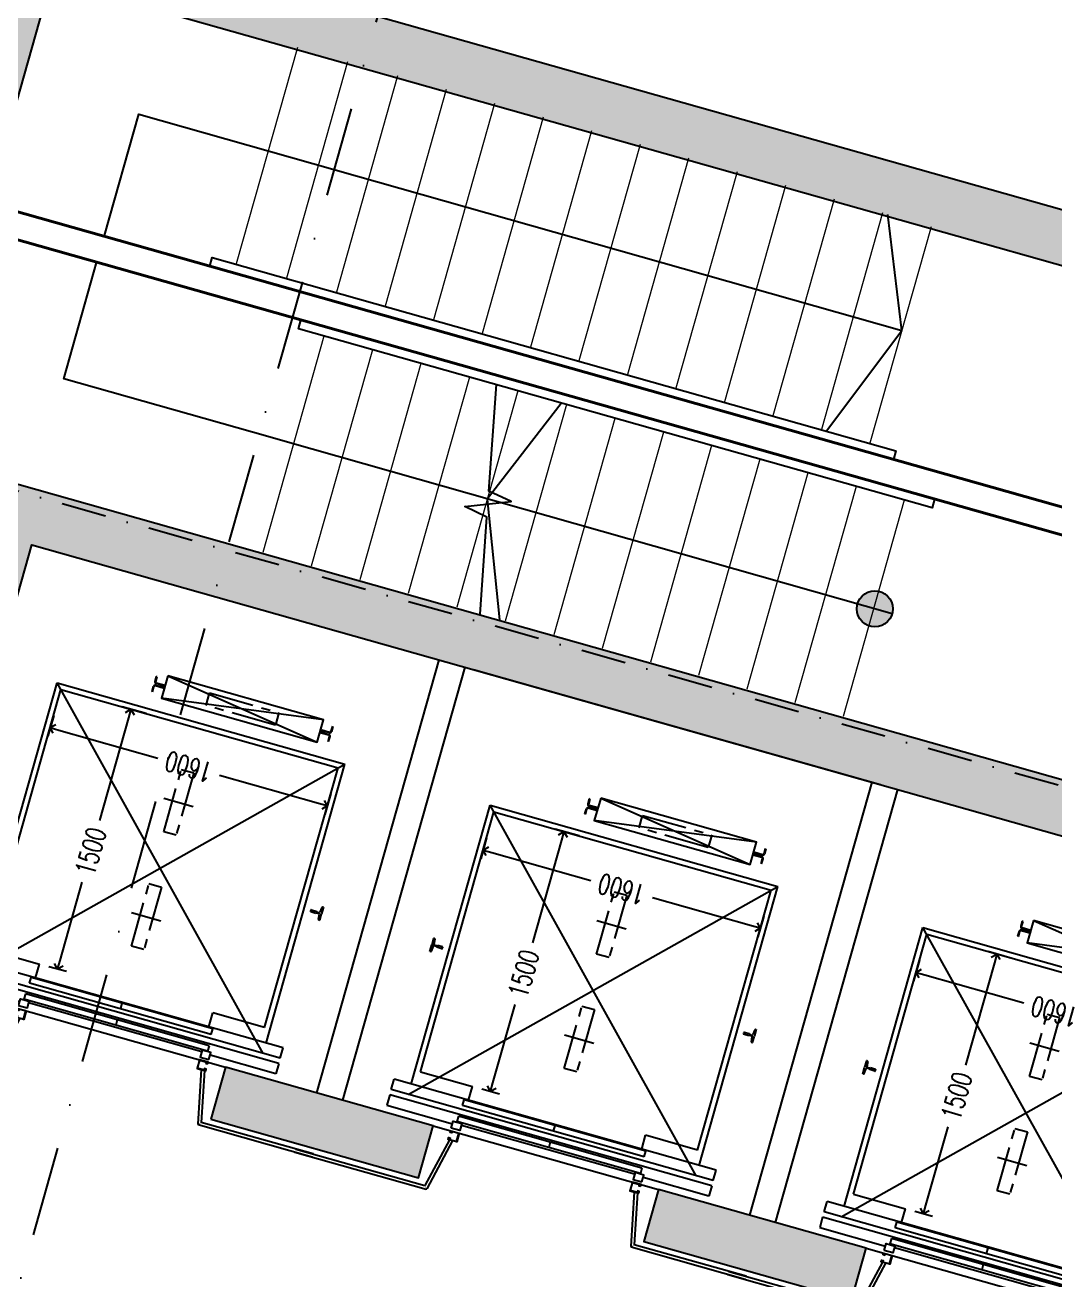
# Model space of a CAD drawing. Header units: millimetres. Extents: x -1534340 to 1713810, y -1348191 to 1114081.
# Drawn here: x 1281839 to 1287561, y -243116 to -236145 of the extents above; entities that cross this region are included whole.
import ezdxf

# ---------------------------------------------------------------- set-up
doc = ezdxf.new("R2010")
doc.units = ezdxf.units.MM
doc.header["$LTSCALE"] = 100
doc.header["$PDMODE"] = 32
doc.header["$PDSIZE"] = 2.5
for name, pattern in [('xref.asix of  podium$0$xref.asix of  podium$0$CENTERX2', [4, 2.5, -0.5, 0.5, -0.5]), ('xref.asix of  podium$0$xref.asix of  podium$0$DASHDOT', [1, 0.5, -0.25, 0, -0.25]), ('xref.asix of  podium$0$xref.asix of  podium$0$HIDDEN', [0.375, 0.25, -0.125]), ('xref.asix of  podium$0$xref.asix of  podium$0$PHANTOMX2', [5, 2.5, -0.5, 0.5, -0.5, 0.5, -0.5])]:
    doc.linetypes.add(name, pattern=pattern)
for name, color, linetype in [('A-FLOR-STRS-ARROW', 8, 'Continuous'), ('A-ROOF-PARAPET', 135, 'Continuous'), ('ccu12-Manh', 8, 'Continuous'), ('xref.asix of  podium$0$xref.asix of  podium$0$KC-Betong', 6, 'Continuous'), ('xref.asix of  podium$0$xref.asix of  podium$0$KT-Hatch', 251, 'Continuous'), ('xref.asix of  podium$0$xref.asix of  podium$0$KT-Kich thuoc', 9, 'Continuous'), ('xref.asix of  podium$0$xref.asix of  podium$0$KT-Luoi truc South Tower', 8, 'xref.asix of  podium$0$xref.asix of  podium$0$DASHDOT'), ('xref.asix of  podium$0$xref.asix of  podium$0$KT-Net cot vach', 6, 'Continuous'), ('xref.asix of  podium$0$xref.asix of  podium$0$KT-Net manh', 139, 'Continuous'), ('xref.asix of  podium$0$xref.asix of  podium$0$KT-Noi that', 36, 'Continuous'), ('xref.asix of  podium$0$xref.asix of  podium$0$KT-Thay', 7, 'Continuous')]:
    doc.layers.add(name, color=color, linetype=linetype)
doc.layers.add('KT-Net cat', color=1, linetype='Continuous', lineweight=40)
doc.layers.add('KT-Net thay', color=7, linetype='Continuous', lineweight=15)
doc.styles.add('xref.asix of  podium$0$xref.asix of  podium$0$DIM', font='vnsimli.shx', dxfattribs={"width": 0.7})
doc.dimstyles.new('xref.asix of  podium$0$xref.asix of  podium$0$CCU 1-100 A1', dxfattribs={"dimscale": 100, "dimtxt": 2.2, "dimasz": 1, "dimexe": 1, "dimexo": 0, "dimgap": 1, "dimtad": 1, "dimdec": 0, "dimdsep": 46, "dimtxsty": 'xref.asix of  podium$0$xref.asix of  podium$0$DIM', "dimblk1": 'xref.asix of  podium$0$xref.asix of  podium$0$_ARCHTICK', "dimblk2": 'xref.asix of  podium$0$xref.asix of  podium$0$_ARCHTICK', "dimsah": 1, "dimcen": 0, "dimdle": 1, "dimclrd": 256, "dimclre": 256, "dimclrt": 31, "dimadec": 0, "dimazin": 0, "dimtfac": 1, "dimtdec": 0, "dimtix": 1, "dimtmove": 2, "dimatfit": 3, "dimldrblk": 'xref.asix of  podium$0$xref.asix of  podium$0$_ARCHTICK', "dimfxl": 8, "dimtolj": 1, "dimarcsym": 0})

# ---------------------------------------------------------------- blocks, each defined once
blk = doc.blocks.new('xref.asix of  podium$0$xref.asix of  podium$0$_Open90')
at = {"color": 0, "linetype": 'ByBlock', "lineweight": -2}
for p, q in [((0, 0), (-1, 0)), ((-0.5, 0.5), (0, 0)), ((0, 0), (-0.5, -0.5))]:
    blk.add_line(p, q, dxfattribs=at)
blk = doc.blocks.new('*D2865')
at = {"layer": 'Defpoints', "color": 5, "transparency": 16777216}
for p, q in [((-2230, 1494.3), (-2230, 1595.8)), ((-2180, 1545.8), (-1728.4, 1545.8)), ((-780, 1545.8), (-1371.8, 1545.8)), ((-730, 1457.2), (-730, 1595.8))]:
    blk.add_line(p, q, dxfattribs=at)
at = {"layer": 'Defpoints', "color": 0, "transparency": 16777216}
for p in [(-2230, 1545.8), (-2230, 1494.3, 0), (-730, 1457.2, 0)]:
    blk.add_point(p, dxfattribs=at)
at = {"layer": 'Defpoints', "color": 5, "transparency": 16777216, "xscale": 50, "yscale": 50, "zscale": 50, "rotation": 180}
blk.add_blockref('xref.asix of  podium$0$xref.asix of  podium$0$_Open90', (-2230, 1545.8), dxfattribs=at)
at = {"layer": 'Defpoints', "color": 5, "transparency": 16777216, "xscale": 50, "yscale": 50, "zscale": 50}
blk.add_blockref('xref.asix of  podium$0$xref.asix of  podium$0$_Open90', (-730, 1545.8), dxfattribs=at)
at = {"layer": 'Defpoints', "color": 5, "transparency": 16777216, "insert": (-1550.1, 1545.8), "char_height": 110, "attachment_point": 5, "style": 'xref.asix of  podium$0$xref.asix of  podium$0$DIM'}
blk.add_mtext('\\A1;1500', dxfattribs=at)
blk = doc.blocks.new('xref.asix of  podium$0$xref.asix of  podium$0$_ARCHTICK')
at = {"color": 0, "linetype": 'ByBlock', "const_width": 0.15}
blk.add_lwpolyline([(-0.5, -0.5), (0.5, 0.5)], dxfattribs=at)
blk = doc.blocks.new('*D2866')
at = {"layer": 'Defpoints', "color": 5, "transparency": 16777216}
for p, q in [((-879.1, 1950), (-1000.2, 1950)), ((-950.2, 1900), (-950.2, 1328.3)), ((-950.2, 400), (-950.2, 971.7)), ((-879.1, 350), (-1000.2, 350))]:
    blk.add_line(p, q, dxfattribs=at)
at = {"layer": 'Defpoints', "color": 0, "transparency": 16777216}
for p in [(-879.1, 1950, 0), (-950.2, 350), (-879.1, 350, 0)]:
    blk.add_point(p, dxfattribs=at)
at = {"layer": 'Defpoints', "color": 5, "transparency": 16777216, "xscale": 50, "yscale": 50, "zscale": 50}
for p, rotation in [((-950.2, 1950), 90), ((-950.2, 350), 270)]:
    blk.add_blockref('xref.asix of  podium$0$xref.asix of  podium$0$_Open90', p, dxfattribs=dict(at, rotation=rotation))
at = {"layer": 'Defpoints', "color": 5, "transparency": 16777216, "insert": (-950.2, 1150), "char_height": 110, "attachment_point": 5, "rotation": 90, "style": 'xref.asix of  podium$0$xref.asix of  podium$0$DIM'}
blk.add_mtext('\\A1;1600', dxfattribs=at)
blk = doc.blocks.new('xref.asix of  podium$0$xref.asix of  podium$0$TM 1000kg')
at = {"layer": 'xref.asix of  podium$0$xref.asix of  podium$0$KT-Net manh'}
for p, q in [((-2850, 2500), (-2850, 1742.2)), ((-2832, 2500), (-2832, 1754.4)), ((-2550, 1692.7), (-2832, 1754.4)), ((-2500, 1800), (-2500, 500)), ((-2850, 1742.2), (-2847, 1742.2)), ((-2847, 1742.2), (-2847, 1739.2)), ((-2550, 1674.2), (-2847, 1739.2)), ((-2850, 557.8), (-2847, 557.8)), ((-2850, -100), (-2850, 557.8)), ((-2550, 625.8), (-2847, 560.8)), ((-2847, 557.8), (-2847, 560.8)), ((-2550, 607.3), (-2832, 545.6)), ((-2832, -100), (-2832, 545.6))]:
    blk.add_line(p, q, dxfattribs=at)
at = {"layer": 'xref.asix of  podium$0$xref.asix of  podium$0$KT-Net manh', "const_width": 2}
for points in [[(-2847, 1742.2), (-2832, 1754.4)], [(-2847, 557.8), (-2832, 545.6)]]:
    blk.add_lwpolyline(points, dxfattribs=at)
at = {"layer": 'xref.asix of  podium$0$xref.asix of  podium$0$KT-Net manh', "ltscale": 2}
for points in [[(-2510, 1700), (-2500, 1700), (-2500, 1650), (-2550, 1650), (-2550, 1700), (-2540, 1700), (-2540, 1690), (-2541.6, 1690), (-2541.6, 1698.4), (-2548.4, 1698.4), (-2548.4, 1651.6), (-2501.6, 1651.6), (-2501.6, 1698.4), (-2508.4, 1698.4), (-2508.4, 1690), (-2510, 1690)], [(-2510, 600), (-2500, 600), (-2500, 650), (-2550, 650), (-2550, 600), (-2540, 600), (-2540, 610), (-2541.6, 610), (-2541.6, 601.6), (-2548.4, 601.6), (-2548.4, 648.4), (-2501.6, 648.4), (-2501.6, 601.6), (-2508.4, 601.6), (-2508.4, 610), (-2510, 610)]]:
    blk.add_lwpolyline(points, close=True, dxfattribs=at)
at = {"layer": 'xref.asix of  podium$0$xref.asix of  podium$0$KT-Noi that', "linetype": 'Continuous', "ltscale": 2}
for p, q in [((-2460, 2080, 0), (-2460, 1700, 0)), ((-2400, 2080, 0), (-2460, 2080, 0)), ((-2400, 220, 0), (-2400, 2080, 0)), ((-2370, 220, 0), (-2370, 2080, 0)), ((-2370, 2080, 0), (-2310, 2080, 0)), ((-2310, 220, 0), (-2310, 2080, 0)), ((-2310, 1981, 0), (-700, 1981, 0)), ((-700, 1981, 0), (-700, 319, 0)), ((-2230, 1950, 0), (-730, 1950, 0)), ((-2230, 1950, 0), (-2230, 1650, 0)), ((-730, 1950, 0), (-730, 350, 0)), ((-2441.3, 620, 0), (-2441.3, 1680, 0)), ((-2411, 1680, 0), (-2441.3, 1680, 0)), ((-2411, 620, 0), (-2411, 1680, 0)), ((-2348, 625, 0), (-2348, 1675, 0)), ((-2348, 1675, 0), (-2314, 1675, 0)), ((-2314, 625, 0), (-2314, 1675, 0)), ((-2455, 650, 0), (-2455, 1650, 0)), ((-2310, 1650, 0), (-2230, 1650, 0)), ((-2411, 1150, 0), (-2441.3, 1150, 0)), ((-2314, 1150, 0), (-2348, 1150, 0)), ((-2310, 650, 0), (-2230, 650, 0)), ((-2230, 350, 0), (-2230, 650, 0)), ((-2460, 220, 0), (-2460, 600, 0)), ((-2411, 620, 0), (-2441.3, 620, 0)), ((-2348, 625, 0), (-2314, 625, 0)), ((-2230, 350, 0), (-730, 350, 0)), ((-2310, 319, 0), (-700, 319, 0)), ((-2400, 220, 0), (-2460, 220, 0)), ((-2370, 220, 0), (-2310, 220, 0))]:
    blk.add_line(p, q, dxfattribs=at)
at = {"layer": 'xref.asix of  podium$0$xref.asix of  podium$0$KT-Noi that', "linetype": 'Continuous'}
for p, q in [((-1572.5, 2077, 0), (-1572.5, 2082, 0)), ((-1572.5, 2082, 0), (-1535, 2082, 0)), ((-1569.5, 2074, 0), (-1540.1, 2070.9, 0)), ((-1540, 2021, 0), (-1540, 2050, 0)), ((-1537.1, 2054.1, 0), (-1537.1, 2067.9, 0)), ((-1497.5, 2082, 0), (-1535, 2082, 0)), ((-1532.9, 2054.1, 0), (-1532.9, 2067.9, 0)), ((-1530, 2021, 0), (-1530, 2050, 0)), ((-1500.5, 2074, 0), (-1529.9, 2070.9, 0)), ((-1497.5, 2077, 0), (-1497.5, 2082, 0)), ((-1539, 2020, 0), (-1535, 2020, 0)), ((-1531, 2020, 0), (-1535, 2020, 0)), ((-603.5, 1460, 0), (-574.4, 1460, 0)), ((-603.5, 1456.8, 0), (-603.5, 1460, 0)), ((-603.5, 1456.8, 0), (-574.4, 1456.8, 0)), ((-568.2, 1406.2, 0), (-568.2, 1450.6, 0)), ((-565, 1406.2, 0), (-565, 1450.6, 0)), ((-558, 1403.2, 0), (-562, 1403.2, 0)), ((-558, 1400, 0), (-562, 1400, 0)), ((-555, 1406.2, 0), (-555, 1450.6, 0)), ((-551.8, 1406.2, 0), (-551.8, 1450.6, 0)), ((-516.5, 1460, 0), (-545.6, 1460, 0)), ((-516.5, 1456.8, 0), (-545.6, 1456.8, 0)), ((-516.5, 1456.8, 0), (-516.5, 1460, 0)), ((-568.2, 493.8, 0), (-568.2, 449.4, 0)), ((-565, 493.8, 0), (-565, 449.4, 0)), ((-558, 500, 0), (-562, 500, 0)), ((-558, 496.8, 0), (-562, 496.8, 0)), ((-555, 493.8, 0), (-555, 449.4, 0)), ((-551.8, 493.8, 0), (-551.8, 449.4, 0)), ((-603.5, 443.2, 0), (-574.4, 443.2, 0)), ((-603.5, 440, 0), (-574.4, 440, 0)), ((-516.5, 443.2, 0), (-545.6, 443.2, 0)), ((-516.5, 440, 0), (-545.6, 440, 0)), ((-1540, 279, 0), (-1540, 250, 0)), ((-1539, 280, 0), (-1535, 280, 0)), ((-1531, 280, 0), (-1535, 280, 0)), ((-1530, 279, 0), (-1530, 250, 0)), ((-1572.5, 223, 0), (-1572.5, 218, 0)), ((-1572.5, 218, 0), (-1535, 218, 0)), ((-1569.5, 226, 0), (-1540.1, 229.1, 0)), ((-1537.1, 245.9, 0), (-1537.1, 232.1, 0)), ((-1497.5, 218, 0), (-1535, 218, 0)), ((-1532.9, 245.9, 0), (-1532.9, 232.1, 0)), ((-1500.5, 226, 0), (-1529.9, 229.1, 0)), ((-1497.5, 223, 0), (-1497.5, 218, 0))]:
    blk.add_line(p, q, dxfattribs=at)
at = {"layer": 'xref.asix of  podium$0$xref.asix of  podium$0$KT-Noi that', "linetype": 'xref.asix of  podium$0$xref.asix of  podium$0$HIDDEN', "ltscale": 500}
for p, q in [((-2370, 1981, 0), (-700, 319, 0)), ((-2370, 319, 0), (-700, 1981, 0)), ((-495, 1400, 0), (-625, 500, 0)), ((-495, 500, 0), (-625, 1400, 0))]:
    blk.add_line(p, q, dxfattribs=at)
at = {"layer": 'xref.asix of  podium$0$xref.asix of  podium$0$KT-Noi that', "linetype": 'xref.asix of  podium$0$xref.asix of  podium$0$CENTERX2'}
for p, q in [((-1815, 1236, 0), (-1815, 1066.7, 0)), ((-1155, 1236, 0), (-1155, 1066.7, 0))]:
    blk.add_line(p, q, dxfattribs=at)
at = {"layer": 'xref.asix of  podium$0$xref.asix of  podium$0$KT-Noi that', "linetype": 'Continuous', "ltscale": 2, "elevation": 0}
for points in [[(-2485, 1700), (-2445, 1700), (-2445, 1650), (-2485, 1650)], [(-495, 1400), (-625, 1400), (-625, 500), (-495, 500)], [(-2485, 600), (-2445, 600), (-2445, 650), (-2485, 650)]]:
    blk.add_lwpolyline(points, close=True, dxfattribs=at)
at = {"layer": 'xref.asix of  podium$0$xref.asix of  podium$0$KT-Noi that', "linetype": 'xref.asix of  podium$0$xref.asix of  podium$0$PHANTOMX2', "elevation": 0}
for points in [[(-1635, 1186), (-1635, 1114), (-1995, 1114), (-1995, 1186)], [(-975, 1186), (-975, 1114), (-1335, 1114), (-1335, 1186)], [(-524, 1150), (-524, 750), (-596, 750), (-596, 1150)]]:
    blk.add_lwpolyline(points, close=True, dxfattribs=at)
at = {"layer": 'xref.asix of  podium$0$xref.asix of  podium$0$KT-Noi that', "linetype": 'Continuous'}
for centre, radius, start, end in [((-1569.5, 2077, 0), 3, 180, 270), ((-1540.1, 2067.9, 0), 3, 0, 90), ((-1542.3, 2054.7, 0), 5.25, 295.66972, 353.31728), ((-1529.9, 2067.9, 0), 3, 90, 180), ((-1527.7, 2054.7, 0), 5.25, 186.68272, 244.33028), ((-1500.5, 2077, 0), 3, 270, 0), ((-1539, 2021, 0), 1, 180, 270), ((-1531, 2021, 0), 1, 270, 0), ((-574.4, 1450.6, 0), 9.4, 0, 90), ((-574.4, 1450.6, 0), 6.2, 0, 90), ((-562, 1406.2, 0), 6.2, 180, 270), ((-562, 1406.2, 0), 3, 180, 270), ((-558, 1406.2, 0), 3, 270, 0), ((-558, 1406.2, 0), 6.2, 270, 0), ((-545.6, 1450.6, 0), 9.4, 90, 180), ((-545.6, 1450.6, 0), 6.2, 90, 180), ((-562, 493.8, 0), 6.2, 90, 180), ((-562, 493.8, 0), 3, 90, 180), ((-558, 493.8, 0), 6.2, 0, 90), ((-558, 493.8, 0), 3, 0, 90), ((-574.4, 449.4, 0), 6.2, 270, 0), ((-574.4, 449.4, 0), 9.4, 270, 0), ((-545.6, 449.4, 0), 9.4, 180, 270), ((-545.6, 449.4, 0), 6.2, 180, 270), ((-1539, 279, 0), 1, 90, 180), ((-1531, 279, 0), 1, 0, 90), ((-1569.5, 223, 0), 3, 90, 180), ((-1540.1, 232.1, 0), 3, 270, 0), ((-1542.3, 245.3, 0), 5.25, 6.68272, 64.33028), ((-1527.7, 245.3, 0), 5.25, 115.66972, 173.31728), ((-1529.9, 232.1, 0), 3, 180, 270), ((-1500.5, 223, 0), 3, 0, 90)]:
    blk.add_arc(centre, radius, start, end, dxfattribs=at)
at = {"layer": 'Defpoints', "color": 5}
for base, p1, p2, angle, picture, middle in [((-950.2, 350), (-879.1, 1950, 0), (-879.1, 350, 0), 90, '*D2866', (-950.2, 1150)), ((-2230, 1545.8), (-730, 1457.2, 0), (-2230, 1494.3, 0), 180, '*D2865', (-1550.1, 1545.8))]:
    dim = blk.add_linear_dim(base=base, p1=p1, p2=p2, angle=angle, dimstyle='xref.asix of  podium$0$xref.asix of  podium$0$CCU 1-100 A1', override={"dimscale": 50, "dimblk1": 'xref.asix of  podium$0$xref.asix of  podium$0$_Open90', "dimblk2": 'xref.asix of  podium$0$xref.asix of  podium$0$_Open90', "dimclrd": 5, "dimclre": 5, "dimclrt": 5, "dimlwd": 65535, "dimlwe": 65535}, dxfattribs=at)
    dim.commit()
    dim.dimension.update_dxf_attribs({"geometry": picture, "text_midpoint": middle, "dimtype": 128})
blk = doc.blocks.new('312')
at = {"layer": 'A-FLOR-STRS-ARROW'}
h = blk.add_hatch(color=256, dxfattribs=at)
edge = h.paths.add_edge_path(flags=0)
edge.add_arc((1513404.6, -238613.4), 100, 74.16971, 434.16971)
blk.add_hatch(color=256, dxfattribs=at).paths.add_polyline_path([(1513487.7, -238669.1), (1513504.6, -238609.6), (1513483.3, -238551.6), (1513431.9, -238517.2), (1513370.2, -238519.6), (1513321.6, -238557.8), (1513304.7, -238617.2), (1513326, -238675.2), (1513377.4, -238709.6), (1513439.1, -238707.3)], flags=0)
at = {"layer": 'xref.asix of  podium$0$xref.asix of  podium$0$KT-Hatch', "ltscale": 0.5}
h = blk.add_hatch(dxfattribs=at)
h.set_pattern_fill('1BETONG2-BOP', color=256, scale=50, angle=65, pattern_type=2)
h.set_pattern_definition([(115, (412994.75, -289100.12), (180, 311.769145), [37.5, -412.5]), (60, (412994.75, -289100.12), (-370.17822, 96.06936), [30, -330]), (165.4514, (413009.75, -289074.14), (-190.1779, 407.83865), [31.8701, -350.57106]), (111.1842, (412904.1, -289057.86), (300.52336, 448.64876), [56.25, -618.75]), (161.6356, (412929.16, -289020.5), (-243.92254, 629.38604), [47.80514, -525.8565]), (56.1842, (412904.1, -289057.86), (-243.92303, 629.38585), [45, -495]), (86, (412947.9, -289023.1), (308.58023, 185.41371), [37.5, -412.5]), (291, (412947.9, -289023.1), (307.62062, 227.2241), [30, -330]), (136.4514, (412973.62, -289007.66), (31.39076, 448.90379), [31.8701, -350.57106]), (132.5, (412994.75, -289100.12), (-166.343447, -8.450014), [0, -326, 0, -335, 0, -331.25]), (69.5, (412994.75, -289100.12), (-112.370602, 208.72085), [0, -191, 0, -318.5, 0, -126.25]), (32.5, (412947.63, -289201.18), (123.022383, 237.137665), [0, -125, 0, -390, 0, -517.5]), (22.5, (412926.5, -289246.5), (77.8696, 285.42618), [0, -162.5, 0, -259, 0, -367.5]), (20, (412994.75, -289100.12), (-72.67928, 199.68468), []), (20, (412939.24, -289074.24), (-72.67928, 199.68468), [])])
h.paths.add_polyline_path([(1507709.1, -237972), (1508620, -234748.2), (1519879.2, -237929.7), (1519770.4, -238314.7), (1519481.7, -238233.1), (1519508.9, -238136.8), (1508827.2, -235118.5), (1508079.4, -237764.9), (1508464.3, -237873.6), (1508382.7, -238162.3)])
h.paths.add_polyline_path([(1519403.3, -239613.8), (1519077, -240768.6), (1518788.3, -240687), (1519114.6, -239532.2)])
at = {"layer": 'xref.asix of  podium$0$xref.asix of  podium$0$KT-Hatch'}
h = blk.add_hatch(dxfattribs=at)
h.set_pattern_fill('BTCT', color=256, scale=40)
h.set_pattern_definition([(50, (1566004.72, -342122.32), (286.90407, -25.10085), [30, -330]), (355, (1566004.72, -342122.32), (-55.5005, 300.87685), [24, -264]), (100.4514, (1566028.63, -342124.4), (231.40375, 275.7758), [25.4961, -280.45684]), (46.1842, (1566004.72, -342042.32), (426.8964, -66.2076), [45, -495]), (96.6356, (1566040.3, -342047.84), (373.8651, 389.6471), [38.2441, -420.6852]), (351.1842, (1566004.7, -342042.3), (373.8648, 389.6474), [36, -396]), (21, (1566044.72, -342062.32), (238.7628, -161.04756), [30, -330]), (326, (1566044.72, -342062.32), (97.3261, 290.06), [24, -264]), (71.4514, (1566064.62, -342075.74), (336.08905, 129.0122), [25.4961, -280.45684]), (37.5, (1566004.72, -342122.32), (4.86394, 133.15754), [0, -260.8, 0, -268, 0, -265]), (7.5, (1566004.72, -342122.32), (105.22781, 157.76468), [0, -152.8, 0, -254.8, 0, -101]), (327.5, (1565915.52, -342122.32), (213.52897, -9.02195), [0, -100, 0, -312, 0, -414]), (317.5, (1565875.52, -342122.32), (233.27447, 40.042), [0, -130, 0, -207.2, 0, -294]), (45, (1566004.72, -342122.32), (-106.06602, 106.06602), []), (45, (1566075.43, -342122.32), (-106.06602, 106.06602), [])])
h.paths.add_polyline_path([(1518206.8, -243848), (1519077, -240768.6), (1518162.8, -240510.2), (1518081.2, -240798.9), (1518706.7, -240975.7), (1517999.7, -243477.7), (1515449.6, -242757.1), (1516156.6, -240255.1), (1516830.2, -240445.4), (1516911.8, -240156.7), (1515997.6, -239898.4), (1515970.4, -239994.6), (1508464.3, -237873.6), (1507621.3, -240856.8), (1508463.4, -241094.8), (1508545, -240806.1), (1508039.7, -240663.3), (1508719.5, -238257.5), (1515792.6, -240256.2), (1515112.8, -242661.9), (1514607.6, -242519.2), (1514526, -242807.9)])
h.paths.add_polyline_path([(1516972.7, -246928.5), (1516292.9, -249334.3), (1513790.8, -248627.3), (1514470.7, -246221.5), (1515096.2, -246398.2), (1515177.7, -246109.5), (1513710.2, -245694.8), (1513628.6, -245983.5), (1514133.8, -246126.3), (1513454, -248532.1), (1506381, -246533.5), (1507060.8, -244127.7), (1507566, -244270.4), (1507647.6, -243981.7), (1506805.6, -243743.8), (1505962.6, -246727), (1516548.1, -249718.1), (1517391.1, -246734.9), (1516428.8, -246463), (1516347.2, -246751.7)])
h.paths.add_polyline_path([(1512201.8, -241839.4), (1512120.2, -242128.1), (1513275, -242454.4), (1513356.6, -242165.7)], flags=17)
h.paths.add_polyline_path([(1510869.2, -241774.6), (1510950.8, -241485.9), (1509796, -241159.6), (1509714.4, -241448.3)], flags=17)
h.paths.add_polyline_path([(1509971.8, -244950.2), (1510053.4, -244661.5), (1508898.6, -244335.2), (1508817, -244623.9)], flags=17)
h.paths.add_polyline_path([(1512377.6, -245630), (1512459.2, -245341.3), (1511280.3, -245008.2), (1511198.8, -245296.9)], flags=17)
at = {"layer": 'A-FLOR-STRS-ARROW', "elevation": 0}
for points in [[(1509123, -236539.2), (1509314, -235865.8), (1513553.7, -237067.9)], [(1513135.9, -237625.1), (1513553.7, -237067.9), (1513476.9, -236422.5)], [(1513500.8, -238640.7), (1510127.7, -237684.5), (1510031.5, -237657.1), (1508897.2, -237335.5), (1509082, -236683.5)], [(1511210.6, -238643.1), (1511248.8, -238104.8), (1511126.9, -238045.5), (1511384.2, -238017.6), (1511259, -237960.8), (1511301.1, -237368.1)], [(1511660.6, -237472.6), (1511251, -238004.2), (1511319.6, -238675.2)]]:
    blk.add_lwpolyline(points, dxfattribs=at)
at = {"layer": 'A-FLOR-STRS-ARROW'}
blk.add_circle((1513404.6, -238613.4, 0), 100, dxfattribs=at)
at = {"layer": 'A-ROOF-PARAPET', "elevation": 0}
for points in [[(1509708.4, -236710.3), (1509722, -236662.2), (1513520.9, -237735.5), (1513507.2, -237783.6)], [(1509721.8, -236662.1), (1513520.8, -237735.5), (1513520.8, -237735.5)], [(1513735.7, -238004), (1513722.1, -238052.1), (1510201.5, -237057.4), (1510215.1, -237009.4)]]:
    blk.add_lwpolyline(points, dxfattribs=at)
at = {"layer": 'KT-Net cat'}
for p, q in [((1508475.8, -236362.1, 0), (1516174.4, -238537.2, 0)), ((1516133.6, -238681.5, 0), (1508435, -236506.4, 0))]:
    blk.add_line(p, q, dxfattribs=at)
at = {"layer": 'KT-Net thay'}
for p, q in [((1510195.9, -235495.8), (1509856.2, -236697.9)), ((1510474.4, -235574.5), (1510134.6, -236776.6)), ((1510752.8, -235653.2), (1510413.1, -236855.3)), ((1511022.3, -235729.3), (1510682.6, -236931.5)), ((1511291.7, -235805.5), (1510952, -237007.6)), ((1511561.2, -235881.6), (1511221.5, -237083.7)), ((1511830.6, -235957.7), (1511490.9, -237159.9)), ((1512100.1, -236033.9), (1511760.3, -237236)), ((1512369.5, -236110), (1512029.8, -237312.2)), ((1512639, -236186.1), (1512299.2, -237388.3)), ((1512908.4, -236262.3), (1512568.7, -237464.4)), ((1513177.9, -236338.4), (1512838.1, -237540.6)), ((1513447.3, -236414.6), (1513107.6, -237616.7)), ((1513716.8, -236490.7), (1513377, -237692.9)), ((1510343, -237098.6), (1510003.3, -238300.7)), ((1510612.5, -237174.7), (1510272.7, -238376.9)), ((1510881.9, -237250.9), (1510542.2, -238453)), ((1511151.4, -237327), (1510811.6, -238529.2)), ((1511420.8, -237403.1), (1511081.1, -238605.3)), ((1511690.3, -237479.3), (1511350.5, -238681.4)), ((1511959.7, -237555.4), (1511620, -238757.6)), ((1512229.2, -237631.6), (1511889.4, -238833.7)), ((1512496.9, -237707.2), (1512157.1, -238909.4)), ((1512764.6, -237782.9), (1512424.8, -238985)), ((1513032.2, -237858.5), (1512692.5, -239060.7)), ((1513299.9, -237934.2), (1512960.2, -239136.3)), ((1513567.6, -238009.8), (1513227.9, -239212))]:
    blk.add_line(p, q, dxfattribs=at)
at = {"layer": 'xref.asix of  podium$0$xref.asix of  podium$0$KC-Betong', "ltscale": 10, "elevation": 0}
for points in [[(1515792.6, -240256.2), (1515112.8, -242661.9), (1514607.6, -242519.2), (1514526, -242807.9), (1518206.8, -243848), (1519077, -240768.6), (1518162.8, -240510.2), (1518081.2, -240798.9), (1518706.7, -240975.7), (1517999.7, -243477.7), (1515449.6, -242757.1), (1516156.6, -240255.1), (1516830.2, -240445.4), (1516911.8, -240156.7), (1515997.6, -239898.4), (1515970.4, -239994.6), (1508464.3, -237873.6), (1507621.3, -240856.8), (1508463.4, -241094.8), (1508545, -240806.1), (1508039.7, -240663.3), (1508719.5, -238257.5)], [(1509714.4, -241448.3), (1510869.2, -241774.6), (1510950.8, -241485.9), (1509796, -241159.6)], [(1513275, -242454.4), (1513356.6, -242165.7), (1512201.8, -241839.4), (1512120.2, -242128.1)]]:
    blk.add_lwpolyline(points, close=True, dxfattribs=at)
for points in [[(1510884.8, -238869.3), (1510884.8, -238869.3)], [(1511173.5, -238950.9), (1513386.8, -239576.3)]]:
    blk.add_lwpolyline(points, dxfattribs=at)
at = {"layer": 'xref.asix of  podium$0$xref.asix of  podium$0$KT-Kich thuoc'}
blk.add_line((1511173.5, -238950.9, 0), (1513434.9, -239589.9, 0), dxfattribs=at)
at = {"layer": 'xref.asix of  podium$0$xref.asix of  podium$0$KT-Luoi truc South Tower', "ltscale": 10}
blk.add_line((1527628.1, -175202.9), (1502281, -264904.5), dxfattribs=at)
at = {"layer": 'xref.asix of  podium$0$xref.asix of  podium$0$KT-Luoi truc South Tower', "ltscale": 5}
blk.add_line((1540411.1, -246937.3), (1505741, -237140.5), dxfattribs=at)
at = {"layer": 'xref.asix of  podium$0$xref.asix of  podium$0$KT-Net cot vach', "elevation": 0}
for points in [[(1507790.7, -237683.3), (1508620, -234748.2), (1519879.2, -237929.7), (1519770.4, -238314.7)], [(1508079.4, -237764.9), (1508827.2, -235118.5), (1519508.9, -238136.8), (1519481.7, -238233.1)]]:
    blk.add_lwpolyline(points, dxfattribs=at)
at = {"layer": 'xref.asix of  podium$0$xref.asix of  podium$0$KT-Thay', "elevation": 0}
for points in [[(1510981, -238896.5), (1510301.2, -241302.3)], [(1511125.3, -238937.3), (1510445.5, -241343.1)], [(1513386.8, -239576.3), (1512707, -241982.1)], [(1513531.1, -239617.1), (1512851.3, -242022.9)]]:
    blk.add_lwpolyline(points, dxfattribs=at)
at = {"layer": 'xref.asix of  podium$0$xref.asix of  podium$0$KT-Noi that', "rotation": 74.22122041095888}
for p in [(1510956.9, -238889.7, 0), (1513362.7, -239569.5, 0), (1515768.5, -240249.4, 0)]:
    blk.add_blockref('xref.asix of  podium$0$xref.asix of  podium$0$TM 1000kg', p, dxfattribs=at)

msp = doc.modelspace()

# ---------------------------------------------------------------- block references
at = {"layer": 'ccu12-Manh'}
msp.add_blockref('312', (-226844, -774.2), dxfattribs=at)

doc.saveas('drawing.dxf')
